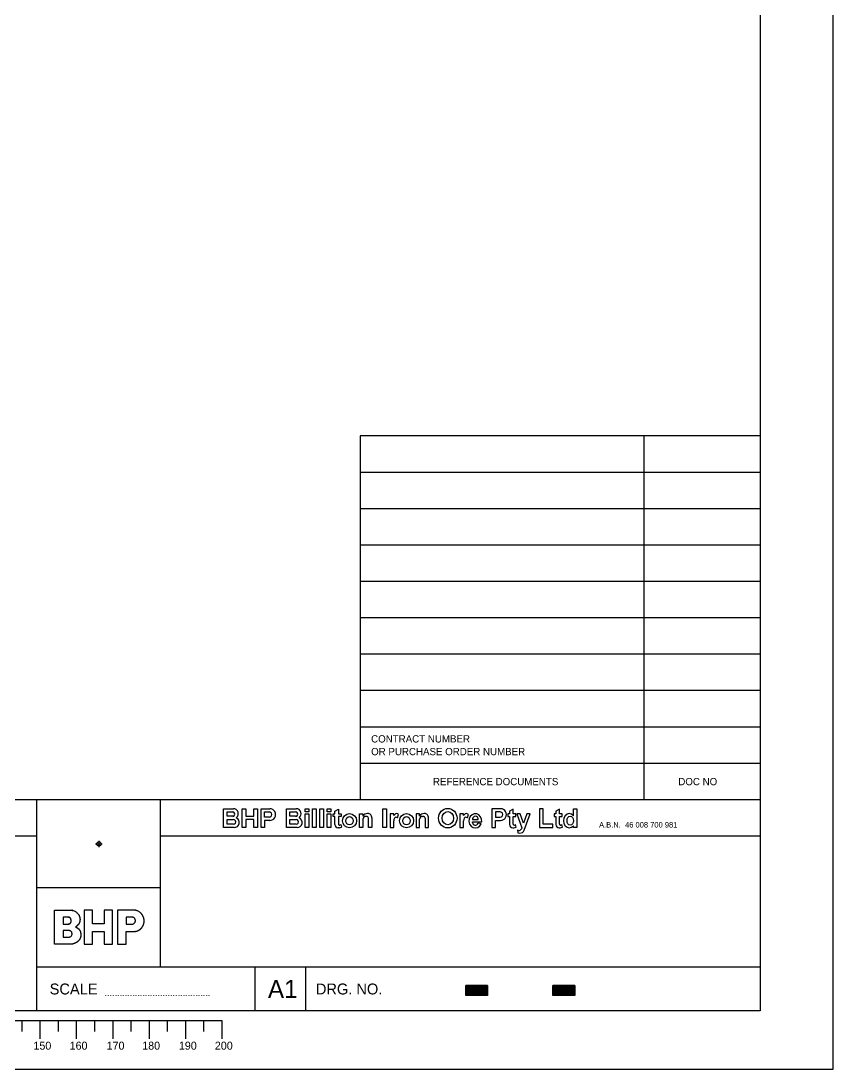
# Model space of a CAD drawing. Extents: x -20 to 821, y -16 to 578.
# Drawn here: x 597.7 to 821, y -16 to 272.1 of the extents above; entities that cross this region are included whole.
import ezdxf

# ---------------------------------------------------------------- set-up
doc = ezdxf.new("R2010")
doc.units = 0
for name, color, linetype in [('G-Border', 7, 'Continuous'), ('G-Border Data', 7, 'Continuous'), ('G-General Cells', 7, 'Continuous'), ('G-Plot Border', 7, 'Continuous')]:
    doc.layers.add(name, color=color, linetype=linetype)

msp = doc.modelspace()

# ---------------------------------------------------------------- linework, layer by layer
at = {"layer": 'G-Border'}
for p, q in [((801, 562), (801, 0)), ((801, 58), (0, 58)), ((602, 58), (602, 0)), ((636, 58), (636, 12)), ((653.42, 55.56), (656.12, 55.56)), ((653.42, 50.37), (653.42, 55.56)), ((658.58, 50.38), (658.58, 55.56)), ((658.58, 55.56), (659.55, 55.56)), ((659.55, 55.56), (659.55, 53.52)), ((661.74, 55.56), (662.72, 55.56)), ((661.75, 53.52), (661.75, 55.56)), ((662.72, 55.56), (662.72, 50.37)), ((663.75, 50.37), (663.75, 55.56)), ((663.75, 55.56), (666.14, 55.56)), ((670.7, 55.56), (673.41, 55.56)), ((670.7, 50.37), (670.7, 55.56)), ((684.04, 54.87), (685.02, 55.45)), ((684.04, 54.12), (684.04, 54.87)), ((685.02, 55.45), (685.02, 54.12)), ((727.19, 55.56), (727.19, 50.37)), ((729.59, 55.56), (727.19, 55.56)), ((733.05, 55.45), (732.07, 54.87)), ((732.07, 54.87), (732.07, 54.12)), ((733.05, 54.12), (733.05, 55.45)), ((740.3, 55.56), (740.3, 50.38)), ((741.28, 55.56), (740.3, 55.56)), ((741.28, 51.28), (741.28, 55.56)), ((745.78, 55.45), (744.8, 54.87)), ((744.8, 54.87), (744.8, 54.12)), ((745.78, 54.12), (745.78, 55.45)), ((654.39, 53.46), (654.39, 54.66)), ((654.39, 54.66), (655.96, 54.66)), ((655.96, 53.46), (654.39, 53.46)), ((654.39, 51.27), (654.39, 52.55)), ((654.39, 52.55), (656.15, 52.55)), ((659.55, 53.52), (661.75, 53.52)), ((661.75, 52.62), (659.55, 52.62)), ((659.55, 52.62), (659.55, 50.37)), ((661.75, 50.38), (661.75, 52.62)), ((664.73, 54.65), (666.02, 54.65)), ((664.73, 53.23), (664.73, 54.65)), ((666.02, 53.23), (664.73, 53.23)), ((666.14, 52.34), (664.73, 52.34)), ((664.73, 52.34), (664.73, 50.37)), ((671.67, 53.46), (671.67, 54.66)), ((671.67, 54.66), (673.25, 54.66)), ((673.25, 53.46), (671.67, 53.46)), ((671.67, 51.27), (671.67, 52.55)), ((671.67, 52.55), (673.43, 52.55)), ((683.58, 53.38), (683.58, 54.12)), ((683.58, 54.12), (684.04, 54.12)), ((684.04, 53.38), (683.58, 53.38)), ((684.04, 51.22), (684.04, 53.38)), ((685.02, 54.12), (685.76, 54.12)), ((685.76, 53.38), (685.02, 53.38)), ((685.02, 53.38), (685.02, 51.34)), ((685.76, 54.12), (685.76, 53.38)), ((690.77, 50.38), (690.77, 54.12)), ((690.77, 54.12), (691.75, 54.12)), ((691.75, 54.12), (691.75, 53.54)), ((691.75, 52.67), (691.75, 50.38)), ((692.72, 53.45), (692.54, 53.45)), ((693.24, 50.38), (693.24, 52.93)), ((694.22, 53), (694.22, 50.38)), ((699.25, 54.12), (699.25, 50.38)), ((700.23, 54.12), (699.25, 54.12)), ((700.23, 53.65), (700.23, 54.12)), ((700.51, 53.99), (700.23, 53.65)), ((700.23, 50.38), (700.23, 52.23)), ((701.28, 53.07), (701.57, 54)), ((706.35, 54.12), (706.35, 50.38)), ((707.33, 54.12), (706.35, 54.12)), ((707.33, 53.54), (707.33, 54.12)), ((707.33, 50.38), (707.33, 52.67)), ((708.12, 53.45), (708.3, 53.45)), ((708.83, 52.93), (708.83, 50.38)), ((709.8, 50.38), (709.8, 53)), ((718.43, 54.12), (718.43, 50.38)), ((719.41, 54.12), (718.43, 54.12)), ((719.41, 53.65), (719.41, 54.12)), ((719.69, 53.99), (719.41, 53.65)), ((719.41, 50.38), (719.41, 52.23)), ((720.46, 53.07), (720.75, 54)), ((721.89, 52.75), (721.89, 52.55)), ((721.89, 52.55), (723.44, 52.55)), ((721.9, 51.76), (721.9, 51.96)), ((721.9, 51.96), (724.43, 51.96)), ((723.44, 52.55), (723.44, 52.75)), ((729.47, 54.65), (728.17, 54.65)), ((728.17, 54.65), (728.17, 53.23)), ((728.17, 53.23), (729.47, 53.23)), ((728.17, 50.37), (728.17, 52.34)), ((728.17, 52.34), (729.59, 52.34)), ((732.07, 54.12), (731.62, 54.12)), ((731.62, 54.12), (731.62, 53.38)), ((731.62, 53.38), (732.07, 53.38)), ((732.07, 53.38), (732.07, 51.22)), ((733.8, 54.12), (733.05, 54.12)), ((733.05, 51.34), (733.05, 53.38)), ((733.05, 53.38), (733.8, 53.38)), ((733.8, 53.38), (733.8, 54.12)), ((734.03, 54.12), (735.4, 50.3)), ((734.95, 54.12), (734.03, 54.12)), ((735.86, 51.58), (734.95, 54.12)), ((736.77, 54.12), (735.86, 51.58)), ((736.09, 49.67), (737.69, 54.12)), ((737.69, 54.12), (736.77, 54.12)), ((744.8, 54.12), (744.35, 54.12)), ((744.35, 54.12), (744.35, 53.38)), ((744.35, 53.38), (744.8, 53.38)), ((744.8, 53.38), (744.8, 51.22)), ((746.52, 54.12), (745.78, 54.12)), ((745.78, 51.34), (745.78, 53.38)), ((745.78, 53.38), (746.52, 53.38)), ((746.52, 53.38), (746.52, 54.12)), ((656.35, 50.37), (653.42, 50.37)), ((656.15, 51.27), (654.39, 51.27)), ((658.58, 50.37), (658.58, 50.38)), ((659.55, 50.37), (658.58, 50.37)), ((662.72, 50.37), (661.74, 50.37)), ((664.73, 50.37), (663.75, 50.37)), ((673.63, 50.37), (670.7, 50.37)), ((673.43, 51.27), (671.67, 51.27)), ((685.22, 50.32), (684.94, 50.32)), ((685.69, 51.18), (685.83, 50.47)), ((691.75, 50.38), (690.77, 50.38)), ((694.22, 50.38), (693.24, 50.38)), ((699.25, 50.38), (700.23, 50.38)), ((706.35, 50.38), (707.33, 50.38)), ((708.83, 50.38), (709.8, 50.38)), ((718.43, 50.38), (719.41, 50.38)), ((724.29, 51.41), (723.41, 51.55)), ((727.19, 50.37), (728.17, 50.37)), ((732.98, 50.32), (733.26, 50.32)), ((733.87, 50.47), (733.73, 51.18)), ((734.53, 49.56), (734.22, 49.61)), ((734.22, 49.61), (734.36, 48.91)), ((735.4, 50.3), (735.31, 50.06)), ((740.3, 50.38), (741.28, 50.38)), ((743.99, 51.28), (741.28, 51.28)), ((741.28, 50.38), (743.99, 50.38)), ((743.99, 50.38), (743.99, 51.28)), ((745.7, 50.32), (745.98, 50.32)), ((746.6, 50.47), (746.46, 51.18)), ((602, 48), (373, 48)), ((801, 48), (636, 48)), ((734.36, 48.91), (734.79, 48.86)), ((602, 33.94), (636, 33.94)), ((801, 12), (602, 12)), ((662, 12), (662, 0)), ((676, 12), (676, 0)), ((726, 7), (720, 7)), ((720, 7), (720, 4.25)), ((720, 6.95), (726, 6.95)), ((720, 6.85), (726, 6.85)), ((720, 6.75), (726, 6.75)), ((720, 6.65), (726, 6.65)), ((720, 6.55), (726, 6.55)), ((720, 6.45), (726, 6.45)), ((720, 6.35), (726, 6.35)), ((720, 6.25), (726, 6.25)), ((720, 6.15), (726, 6.15)), ((720, 6.05), (726, 6.05)), ((720, 5.95), (726, 5.95)), ((720, 5.85), (726, 5.85)), ((726, 7), (726, 4.25)), ((750, 7), (744, 7)), ((744, 7), (744, 4.25)), ((744, 6.95), (750, 6.95)), ((744, 6.85), (750, 6.85)), ((744, 6.75), (750, 6.75)), ((744, 6.65), (750, 6.65)), ((744, 6.55), (750, 6.55)), ((744, 6.45), (750, 6.45)), ((744, 6.35), (750, 6.35)), ((744, 6.25), (750, 6.25)), ((744, 6.15), (750, 6.15)), ((744, 6.05), (750, 6.05)), ((744, 5.95), (750, 5.95)), ((744, 5.85), (750, 5.85)), ((750, 7), (750, 4.25)), ((621.09, 4.09), (621.09, 4.25)), ((621.79, 4.09), (621.79, 4.25)), ((622.48, 4.09), (622.48, 4.25)), ((623.17, 4.09), (623.17, 4.25)), ((623.87, 4.09), (623.87, 4.25)), ((624.56, 4.09), (624.56, 4.25)), ((625.25, 4.09), (625.25, 4.25)), ((625.94, 4.09), (625.94, 4.25)), ((626.64, 4.09), (626.64, 4.25)), ((627.33, 4.09), (627.33, 4.25)), ((628.02, 4.09), (628.02, 4.25)), ((628.72, 4.09), (628.72, 4.25)), ((629.41, 4.09), (629.41, 4.25)), ((630.1, 4.09), (630.1, 4.25)), ((630.8, 4.09), (630.8, 4.25)), ((631.49, 4.09), (631.49, 4.25)), ((632.18, 4.09), (632.18, 4.25)), ((632.87, 4.09), (632.87, 4.25)), ((633.57, 4.09), (633.57, 4.25)), ((634.26, 4.09), (634.26, 4.25)), ((634.95, 4.09), (634.95, 4.25)), ((635.65, 4.09), (635.65, 4.25)), ((636.34, 4.09), (636.34, 4.25)), ((637.03, 4.09), (637.03, 4.25)), ((637.72, 4.09), (637.72, 4.25)), ((638.42, 4.09), (638.42, 4.25)), ((639.11, 4.09), (639.11, 4.25)), ((639.8, 4.09), (639.8, 4.25)), ((640.5, 4.09), (640.5, 4.25)), ((641.19, 4.09), (641.19, 4.25)), ((641.88, 4.09), (641.88, 4.25)), ((642.57, 4.09), (642.57, 4.25)), ((643.27, 4.09), (643.27, 4.25)), ((643.96, 4.09), (643.96, 4.25)), ((644.65, 4.09), (644.65, 4.25)), ((645.35, 4.09), (645.35, 4.25)), ((646.04, 4.09), (646.04, 4.25)), ((646.73, 4.09), (646.73, 4.25)), ((647.43, 4.09), (647.43, 4.25)), ((648.12, 4.09), (648.12, 4.25)), ((648.81, 4.09), (648.81, 4.25)), ((649.5, 4.09), (649.5, 4.25)), ((720, 5.75), (726, 5.75)), ((720, 5.65), (726, 5.65)), ((720, 5.55), (726, 5.55)), ((720, 5.45), (726, 5.45)), ((720, 5.35), (726, 5.35)), ((720, 5.25), (726, 5.25)), ((720, 5.15), (726, 5.15)), ((720, 5.05), (726, 5.05)), ((720, 4.95), (726, 4.95)), ((720, 4.85), (726, 4.85)), ((720, 4.75), (726, 4.75)), ((720, 4.65), (726, 4.65)), ((720, 4.55), (726, 4.55)), ((720, 4.45), (726, 4.45)), ((720, 4.35), (726, 4.35)), ((726, 4.25), (720, 4.25)), ((744, 5.75), (750, 5.75)), ((744, 5.65), (750, 5.65)), ((744, 5.55), (750, 5.55)), ((744, 5.45), (750, 5.45)), ((744, 5.35), (750, 5.35)), ((744, 5.25), (750, 5.25)), ((744, 5.15), (750, 5.15)), ((744, 5.05), (750, 5.05)), ((744, 4.95), (750, 4.95)), ((744, 4.85), (750, 4.85)), ((744, 4.75), (750, 4.75)), ((744, 4.65), (750, 4.65)), ((744, 4.55), (750, 4.55)), ((744, 4.45), (750, 4.45)), ((744, 4.35), (750, 4.35)), ((750, 4.25), (744, 4.25)), ((801, 0), (0, 0)), ((452.94, -2.68), (652.95, -2.68)), ((597.95, -2.68), (597.95, -5.68)), ((602.95, -2.68), (602.95, -7.68)), ((607.95, -2.68), (607.95, -5.68)), ((612.95, -2.68), (612.95, -7.68)), ((617.95, -2.68), (617.95, -5.68)), ((622.95, -2.68), (622.95, -7.68)), ((627.95, -2.68), (627.95, -5.68)), ((632.95, -2.68), (632.95, -7.68)), ((637.95, -2.68), (637.95, -5.68)), ((642.95, -2.68), (642.95, -7.68)), ((647.95, -2.68), (647.95, -5.68)), ((652.95, -2.68), (652.95, -7.68))]:
    msp.add_line(p, q, dxfattribs=at)
for points in [[(675.85, 55.56), (676.83, 55.56), (676.83, 54.65), (675.85, 54.65)], [(677.88, 55.56), (678.86, 55.56), (678.86, 50.38), (677.88, 50.38)], [(679.9, 55.56), (680.88, 55.56), (680.88, 50.38), (679.9, 50.38)], [(681.93, 55.56), (682.91, 55.56), (682.91, 54.65), (681.93, 54.65)], [(697.21, 55.56), (698.19, 55.56), (698.19, 50.38), (697.21, 50.38)], [(675.85, 54.12), (676.83, 54.12), (676.83, 50.38), (675.85, 50.38)], [(681.93, 54.12), (682.91, 54.12), (682.91, 50.38), (681.93, 50.38)], [(720, 7), (726, 7), (726, 4.25), (720, 4.25)], [(744, 7), (750, 7), (750, 4.25), (744, 4.25)]]:
    msp.add_lwpolyline(points, close=True, dxfattribs=at)
for points in [[(749.6, 53.63), (749.6, 55.56), (750.58, 55.56), (750.58, 50.38), (749.6, 50.38), (749.6, 50.88)], [(821, -16), (821, -0.02)], [(801, -16), (821, -16)]]:
    msp.add_lwpolyline(points, dxfattribs=at)
for centre in [(688.07, 52.26), (703.74, 52.26)]:
    msp.add_circle(centre, 1.94, dxfattribs=at)
for centre, radius, start, end in [((656.12, 54.19), 1.37, 305.5474, 90.0013), ((666.14, 53.95), 1.61, 269.9985, 90), ((673.41, 54.19), 1.37, 305.5474, 90.0013), ((729.59, 53.95), 1.61, 269.9985, 90), ((655.96, 54.06), 0.599, 269.9902, 90.004), ((656.15, 51.91), 0.638, 269.988, 90.0115), ((656.35, 51.79), 1.41, 270, 66.0617), ((666.02, 53.94), 0.709, 269.996, 90), ((673.25, 54.06), 0.599, 269.9902, 90.004), ((673.43, 51.91), 0.638, 269.988, 90.0115), ((673.63, 51.79), 1.41, 270, 66.0617), ((692.96, 52.77), 1.43, 87.8185, 147.4114), ((692.54, 52.67), 0.785, 90, 180), ((692.72, 52.93), 0.522, 0, 90), ((693.04, 53.02), 1.19, 359.1644, 91.0877), ((700.93, 53.66), 0.54, 90, 141.0936), ((700.74, 52.16), 1.06, 59.236, 88.0754), ((700.95, 53.14), 1.06, 54.2468, 91.2492), ((708.54, 52.77), 1.43, 87.8185, 147.4114), ((708.12, 52.67), 0.785, 90, 180), ((708.3, 52.93), 0.522, 0, 90), ((708.62, 53.02), 1.19, 359.1644, 91.0877), ((720.11, 53.66), 0.54, 90, 141.0936), ((719.92, 52.16), 1.06, 59.236, 88.0754), ((720.13, 53.14), 1.06, 54.2468, 91.2492), ((723.46, 52.74), 3.3306690738754696e-16, 90, 90.00000277777778), ((729.47, 53.94), 0.709, 269.996, 90), ((684.94, 51.22), 0.903, 180, 269.9771), ((685.3, 51.34), 0.283, 180, 284.2954), ((685.23, 51.55), 1.23, 269.4371, 299.1933), ((685.12, 52.27), 1.23, 281.5308, 297.6598), ((723.47, 51.77), 3.3306690738754696e-16, 269.99999722222225, 270), ((732.98, 51.22), 0.903, 180, 269.9771), ((733.34, 51.34), 0.283, 180, 284.2954), ((733.27, 51.55), 1.23, 269.4371, 299.1933), ((733.16, 52.27), 1.23, 281.5309, 297.6598), ((734.62, 50.28), 0.722, 262.7926, 342.0761), ((734.94, 50.07), 1.22, 263.1273, 340.644), ((745.7, 51.22), 0.903, 180, 269.9771), ((746.06, 51.34), 0.283, 180, 284.2954), ((745.99, 51.55), 1.23, 269.4371, 299.1933), ((745.88, 52.27), 1.23, 281.5309, 297.6598)]:
    msp.add_arc(centre, radius, start, end, dxfattribs=at)
for centre, major_axis, ratio in [((715.08, 52.95), (0, 2.67), 0.953479), ((715.08, 52.95), (0, 1.79), 0.889069), ((688.07, 52.26), (0, 1.17), 0.869157), ((703.74, 52.26), (0, 1.17), 0.869157), ((748.74, 52.25), (0, 1.23), 0.707286)]:
    msp.add_ellipse(centre, major_axis=major_axis, ratio=ratio, dxfattribs=at)
for centre, major_axis, ratio, start_param, end_param in [((700.78, 52.23), (0, 0.99), 0.553225, 0, 1.570796), ((719.96, 52.23), (0, 0.99), 0.553225, 0, 1.570796), ((722.66, 52.22), (0, 1.97), 0.902549, 4.576121, 10.57296), ((722.66, 52.75), (-0.773, 0), 0.914124, 3.141593, 6.283185), ((748.47, 52.25), (0, 1.94), 0.822324, 5.498212, 10.209751), ((722.67, 51.76), (0.773, 0), 0.914124, 3.141593, 5.98505)]:
    msp.add_ellipse(centre, major_axis=major_axis, ratio=ratio, start_param=start_param, end_param=end_param, dxfattribs=at)
at = {"layer": 'G-Border Data'}
for p, q in [((691, 158), (691, 58)), ((801, 158), (691, 158)), ((769, 158), (769, 58)), ((801, 148), (691, 148)), ((801, 138), (691, 138)), ((801, 128), (691, 128)), ((801, 118), (691, 118)), ((801, 108), (691, 108)), ((801, 98), (691, 98)), ((801, 88), (691, 88)), ((801, 78), (691, 78)), ((801, 68), (691, 68))]:
    msp.add_line(p, q, dxfattribs=at)
at = {"layer": 'G-General Cells'}
for p, q in [((619.15, 46.76), (619.15, 44.96)), ((618.25, 45.86), (620.05, 45.86)), ((609.29, 25.76), (609.29, 23.81))]:
    msp.add_line(p, q, dxfattribs=at)
for points in [[(611.33, 18.29), (606.99, 18.29), (606.99, 27.69)], [(615.08, 27.7), (615.08, 18.29), (617.4, 18.29), (617.4, 21.76), (620.6, 21.76), (620.6, 18.29), (622.92, 18.29), (622.92, 27.7), (620.6, 27.7), (620.6, 23.91), (617.4, 23.91), (617.4, 27.7), (615.08, 27.7)], [(624.31, 27.7), (624.31, 18.29), (626.61, 18.29), (626.61, 21.76)], [(626.61, 25.76), (626.61, 23.81), (628.31, 23.81), (628.36, 23.82), (628.49, 23.84), (628.68, 23.92), (628.77, 23.98), (628.9, 24.1), (628.97, 24.17), (629.04, 24.28), (629.09, 24.36), (629.15, 24.52), (629.17, 24.58), (629.18, 24.66), (629.18, 24.78), (629.18, 24.91), (629.14, 25.1), (629.08, 25.21), (629.01, 25.33), (628.95, 25.43), (628.84, 25.54), (628.72, 25.62), (628.58, 25.69), (628.44, 25.74), (628.35, 25.75), (628.32, 25.76), (626.61, 25.76)], [(609.29, 20.28), (610.96, 20.28), (611.06, 20.29), (611.19, 20.32), (611.3, 20.37), (611.42, 20.45), (611.53, 20.54), (611.61, 20.64), (611.69, 20.78), (611.73, 20.9), (611.76, 21.08), (611.76, 21.26), (611.75, 21.37), (611.71, 21.48), (611.67, 21.59), (611.61, 21.69), (611.54, 21.77), (611.41, 21.91), (611.31, 21.97), (611.17, 22.03), (611.06, 22.07), (610.98, 22.08), (610.91, 22.09), (610.87, 22.09), (609.29, 22.09), (609.29, 20.28)]]:
    msp.add_lwpolyline(points, dxfattribs=at)
msp.add_circle((619.15, 45.86), 0.601, dxfattribs=at)
msp.add_circle((619.15, 45.86), 0.601, dxfattribs=at)
for points in [[(606.99, 27.69), (611.35, 27.69), (611.45, 27.68), (611.59, 27.67), (611.65, 27.65), (611.83, 27.62), (612, 27.57), (612.27, 27.48), (612.49, 27.39), (612.66, 27.29), (612.8, 27.21), (612.99, 27.08), (613.1, 26.99), (613.22, 26.87), (613.33, 26.76), (613.44, 26.63), (613.53, 26.5), (613.58, 26.43), (613.64, 26.34), (613.68, 26.27), (613.73, 26.15), (613.78, 26.05), (613.84, 25.88), (613.87, 25.78), (613.92, 25.59), (613.95, 25.37), (613.96, 25.17), (613.96, 24.94), (613.93, 24.71), (613.89, 24.52), (613.83, 24.32), (613.79, 24.19), (613.71, 24.03), (613.63, 23.89), (613.53, 23.75), (613.44, 23.62), (613.31, 23.5), (613.13, 23.33), (612.96, 23.19), (612.81, 23.09), (612.74, 23.05)], [(626.61, 21.76), (628.8, 21.76), (629.03, 21.78), (629.13, 21.79), (629.65, 21.94), (629.89, 22.03), (630.01, 22.09), (630.17, 22.19), (630.38, 22.33), (630.56, 22.47), (630.71, 22.61), (630.81, 22.71), (630.92, 22.84), (631, 22.93), (631.08, 23.04), (631.14, 23.14), (631.3, 23.42), (631.36, 23.55), (631.42, 23.7), (631.47, 23.84), (631.51, 24.02), (631.55, 24.14), (631.57, 24.34), (631.59, 24.46), (631.59, 24.73), (631.59, 24.94), (631.57, 25.1), (631.56, 25.21), (631.53, 25.35), (631.45, 25.65), (631.37, 25.85), (631.31, 25.99), (631.23, 26.15), (631.14, 26.31), (631.07, 26.4), (631, 26.51), (630.9, 26.63), (630.74, 26.81), (630.63, 26.92), (630.52, 27.01), (630.38, 27.12), (630.24, 27.21), (630.09, 27.31), (629.8, 27.45), (629.7, 27.5), (629.57, 27.54), (629.35, 27.61), (629.2, 27.64), (629.04, 27.66), (628.72, 27.7), (628.69, 27.7), (624.31, 27.7)], [(609.29, 23.81), (610.66, 23.81), (610.68, 23.81), (610.87, 23.84), (610.97, 23.87), (611.05, 23.91), (611.13, 23.95), (611.22, 24.01), (611.32, 24.11), (611.4, 24.22), (611.44, 24.31), (611.49, 24.42), (611.52, 24.52), (611.53, 24.59), (611.53, 24.71), (611.53, 24.94), (611.52, 25.02), (611.48, 25.15), (611.44, 25.27), (611.39, 25.35), (611.34, 25.42), (611.28, 25.49), (611.22, 25.55), (611.11, 25.64), (611.01, 25.68), (610.93, 25.71), (610.83, 25.74), (610.72, 25.76), (610.69, 25.76), (609.29, 25.76)], [(612.74, 23.05), (612.74, 23.05), (612.94, 22.96), (613.08, 22.88), (613.22, 22.8), (613.33, 22.72), (613.44, 22.64), (613.6, 22.5), (613.77, 22.3), (613.83, 22.22), (613.91, 22.09), (614, 21.89), (614.08, 21.69), (614.16, 21.25), (614.17, 21.12), (614.17, 20.81), (614.17, 20.67), (614.16, 20.47), (614.13, 20.34), (614.07, 20.11), (614.01, 19.93), (613.82, 19.58), (613.7, 19.41), (613.28, 18.98), (613, 18.78), (612.81, 18.67), (612.69, 18.61), (612.54, 18.54), (612.34, 18.47), (612.23, 18.43), (611.99, 18.37), (611.71, 18.32), (611.48, 18.29), (611.33, 18.29)]]:
    msp.add_open_spline(points, degree=2, dxfattribs=at)
at = {"layer": 'G-Plot Border'}
msp.add_lwpolyline([(-20, -16), (821, -16), (821, 578), (-20, 578)], close=True, dxfattribs=at)

# ---------------------------------------------------------------- texts
at = {"layer": 'G-Border'}
for s, height, p in [('A.B.N.  46 008 700 981', 1.5, (756.67, 50.38)), ('SCALE', 3, (605.62, 4.5)), ('A1', 5, (665.62, 3.5)), ('DRG. NO.', 3, (678.81, 4.5)), ('150', 2.2, (601.16, -10.68)), ('160', 2.2, (611.11, -10.68)), ('170', 2.2, (621.28, -10.68)), ('180', 2.2, (631.07, -10.68)), ('190', 2.2, (641.14, -10.68)), ('200', 2.2, (651.04, -10.68))]:
    msp.add_text(s, height=height, dxfattribs=at).set_placement(p)
at = {"layer": 'G-Border Data'}
for s, p in [('CONTRACT NUMBER', (694, 73.75)), ('OR PURCHASE ORDER NUMBER', (694, 70.25)), ('REFERENCE DOCUMENTS', (711, 62)), ('DOC NO', (778.46, 62))]:
    msp.add_text(s, height=2, dxfattribs=at).set_placement(p)

doc.saveas('drawing.dxf')
